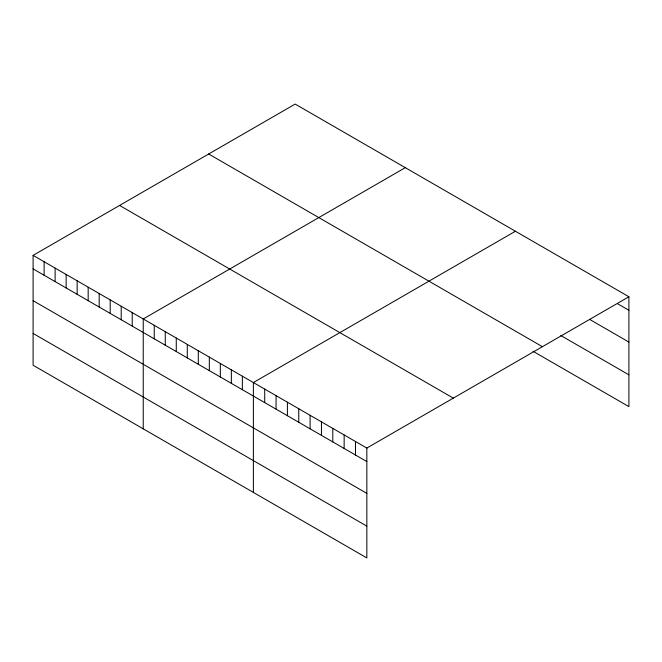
<?xml version="1.0" encoding="UTF-8"?>
<svg xmlns="http://www.w3.org/2000/svg" width="662" height="662" viewBox="0 0 662 662"><rect width="100%" height="100%" fill="white"/><g stroke="black" fill="none" stroke-linecap="round" stroke-linejoin="round"><path stroke-width="0.99" d="M33.1 255.375L366.839 448.058L366.839 557.925L33.1 365.242L33.1 255.375L295.161 104.075L628.9 296.758L628.9 406.625L532.885 351.191M405.293 167.66L143.232 318.96L143.232 428.827M515.425 231.245L253.372 382.545L253.372 492.412M366.839 448.058L628.9 296.758M617.555 303.726L628.9 310.271M589.619 319.39L628.9 342.072M560.813 335.518L628.9 374.833M208.679 154.006L542.418 346.689M119.582 205.443L453.321 398.127M33.1 268.888L366.839 461.571M33.1 300.689L366.839 493.372M33.1 333.441L366.839 526.125M355.494 441.504L355.494 455.026M344.149 434.959L344.149 448.472M332.796 428.405L332.796 441.918M321.451 421.851L321.451 435.364M310.106 415.306L310.106 428.819M298.761 408.752L298.761 422.265M287.407 402.198L287.407 415.711M276.062 395.644L276.062 409.166M264.717 389.099L264.717 402.612M242.358 376.19L242.358 389.703M231.344 369.826L231.344 383.339M220.33 363.471L220.33 376.984M209.316 357.108L209.316 370.629M198.302 350.752L198.302 364.265M187.288 344.397L187.288 357.91M176.274 338.034L176.274 351.547M165.26 331.679L165.26 345.192M154.246 325.315L154.246 338.836M132.218 312.605L132.218 326.118M121.204 306.241L121.204 319.754M110.198 299.886L110.198 313.399M99.184 293.523L99.184 307.044M88.17 287.167L88.17 300.68M77.156 280.812L77.156 294.325M66.142 274.449L66.142 287.962M55.128 268.093L55.128 281.607M44.114 261.73L44.114 275.251"/></g></svg>
